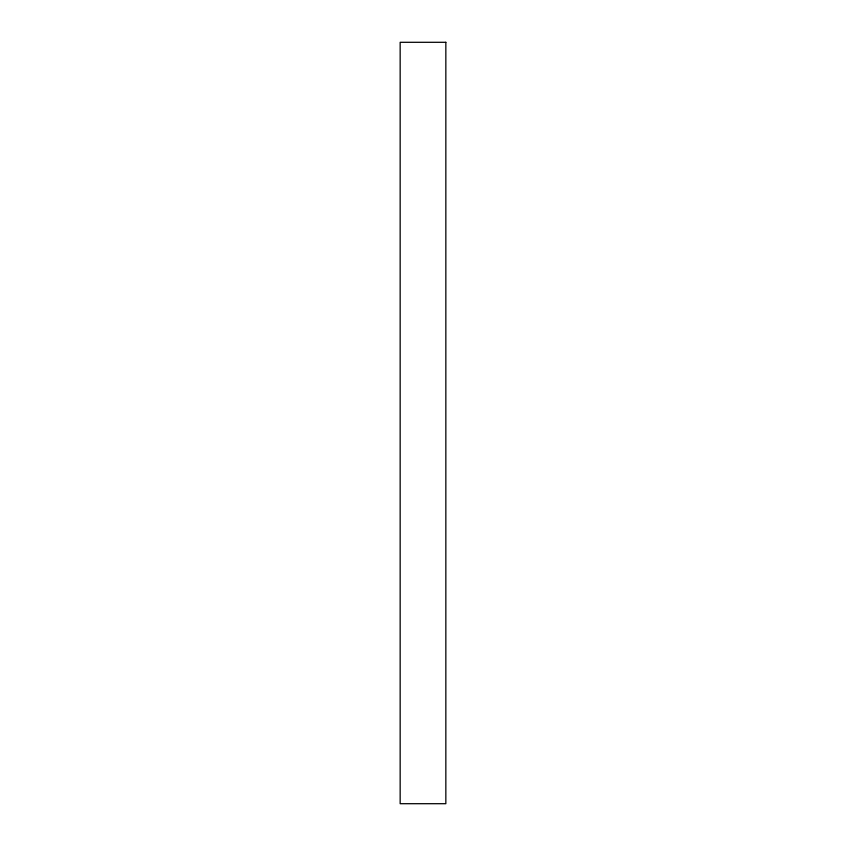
<?xml version="1.0" encoding="UTF-8"?>
<svg xmlns="http://www.w3.org/2000/svg" width="846" height="846" viewBox="0 0 846 846"><rect width="100%" height="100%" fill="white"/><g stroke="black" fill="none" stroke-linecap="round" stroke-linejoin="round"><path stroke-width="1.27" d="M445.842 42.3L400.158 42.3L400.158 803.7L445.842 803.7L445.842 42.3"/></g></svg>
